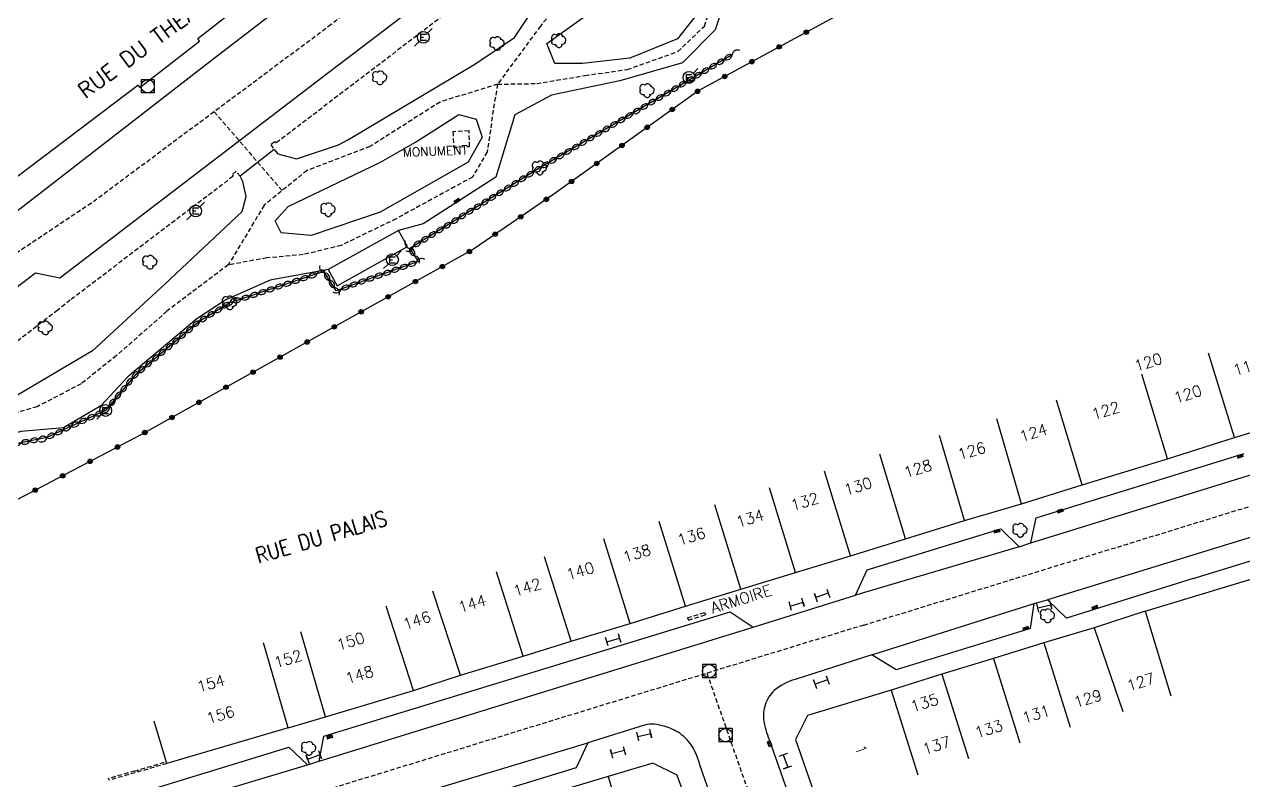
# Model space of a CAD drawing. Header units: millimetres. Extents: x 255000 to 256000, y 143000 to 144000.
# Drawn here: x 255371.1 to 255508.8, y 143122.3 to 143207.8 of the extents above; entities that cross this region are included whole.
import ezdxf
from ezdxf.enums import TextEntityAlignment as Align

# ---------------------------------------------------------------- set-up
doc = ezdxf.new("R2010")
doc.units = ezdxf.units.MM
doc.linetypes.add('DASHED', pattern=[0.75, 0.5, -0.25])
doc.layers.get('0').update_dxf_attribs({"linetype": 'CONTINUOUS'})
for name, color, linetype in [('W0001', 6, 'DASHED'), ('W0008', 7, 'CONTINUOUS'), ('W0100', 7, 'CONTINUOUS'), ('W0112', 1, 'DASHED'), ('W0300', 7, 'CONTINUOUS'), ('W0310', 3, 'CONTINUOUS'), ('W0322', 7, 'CONTINUOUS'), ('W0400', 7, 'CONTINUOUS'), ('W0420', 7, 'CONTINUOUS'), ('W0471', 7, 'CONTINUOUS'), ('W0984', 7, 'CONTINUOUS'), ('W0989', 7, 'CONTINUOUS'), ('W0991', 7, 'CONTINUOUS'), ('W1102', 7, 'CONTINUOUS'), ('W1474', 7, 'CONTINUOUS')]:
    doc.layers.add(name, color=color, linetype=linetype)
doc.styles.get("Standard").update_dxf_attribs({"font": 'romans.shx', "width": 0.85})

# ---------------------------------------------------------------- blocks, each defined once
blk = doc.blocks.new('T400')
for p, q in [((-0.15, 0.3), (0.15, 0.3)), ((-0.15, -0.25), (-0.15, 0.3)), ((-0.15, 0.15), (0.15, 0.15)), ((-0.15, 0), (0.15, 0)), ((0.15, 0.3), (0.15, -0.25)), ((-0.15, -0.15), (0.15, -0.15)), ((-0.15, -0.25), (-0.15, -0.3)), ((-0.15, -0.3), (0.15, -0.3)), ((0.15, -0.3), (0.15, -0.25))]:
    blk.add_line(p, q)
blk = doc.blocks.new('T300')
for p, q in [((-0.8, 0.51), (-0.86, 0.34)), ((-0.86, 0.34), (-0.86, 0.17)), ((-0.86, 0.17), (-0.74, 0.06)), ((-0.69, 0.63), (-0.8, 0.51)), ((-0.8, -0.06), (-0.74, 0.06)), ((-0.74, 0.06), (-0.69, 0.11)), ((-0.57, 0.69), (-0.69, 0.63)), ((-0.46, 0.69), (-0.57, 0.69)), ((-0.29, 0.63), (-0.46, 0.69)), ((-0.29, 0.63), (-0.17, 0.74)), ((-0.23, 0.57), (-0.29, 0.63)), ((-0.17, 0.74), (-0.06, 0.8)), ((-0.06, 0.8), (0.06, 0.8)), ((0.06, 0.8), (0.23, 0.74)), ((0.23, 0.74), (0.34, 0.63)), ((0.34, 0.63), (0.4, 0.51)), ((0.46, 0.46), (0.34, 0.46)), ((0.4, 0.51), (0.4, 0.46)), ((0.57, 0.4), (0.46, 0.46)), ((0.57, 0.4), (0.69, 0.29)), ((0.69, 0.29), (0.74, 0.17)), ((0.74, 0.06), (0.69, -0.17)), ((0.74, 0.17), (0.74, 0.06)), ((-0.8, -0.17), (-0.8, -0.06)), ((-0.8, -0.23), (-0.8, -0.17)), ((-0.74, -0.34), (-0.8, -0.23)), ((-0.69, -0.4), (-0.74, -0.34)), ((-0.51, -0.46), (-0.69, -0.4)), ((-0.4, -0.46), (-0.51, -0.46)), ((-0.4, -0.46), (-0.34, -0.46)), ((-0.34, -0.46), (-0.34, -0.4)), ((-0.34, -0.51), (-0.34, -0.46)), ((-0.29, -0.63), (-0.34, -0.51)), ((-0.17, -0.74), (-0.29, -0.63)), ((-0.06, -0.8), (-0.17, -0.74)), ((0.06, -0.8), (-0.06, -0.8)), ((0.17, -0.74), (0.06, -0.8)), ((0.23, -0.69), (0.17, -0.74)), ((0.29, -0.46), (0.23, -0.46)), ((0.29, -0.63), (0.23, -0.69)), ((0.46, -0.4), (0.29, -0.46)), ((0.34, -0.51), (0.29, -0.63)), ((0.34, -0.51), (0.34, -0.46)), ((0.57, -0.34), (0.46, -0.4)), ((0.63, -0.29), (0.57, -0.34)), ((0.69, -0.17), (0.63, -0.29))]:
    blk.add_line(p, q)
blk = doc.blocks.new('T420')
for p, q in [((0.75, 0.75), (-0.75, 0.75)), ((-0.75, 0.75), (-0.75, -0.75)), ((0.75, 0.75), (0.75, -0.75)), ((0.75, -0.75), (-0.75, -0.75))]:
    blk.add_line(p, q)
blk.add_ellipse((0, 0), major_axis=(-0.53, 0.53), ratio=1, start_param=3.926991, end_param=10.210176)
blk = doc.blocks.new('t310o')
at = {"color": 0, "linetype": 'Continuous'}
for centre, start, end in [((-0.5, 0.38), 216.8699, 323.1304), ((0.5, -0.37), 36.8699, 143.1303)]:
    blk.add_arc(centre, 0.625, start, end, dxfattribs=at)
blk = doc.blocks.new('t322o')
at = {"color": 0, "linetype": 'Continuous'}
for radius in [0.25, 0.15]:
    blk.add_circle((0, 0), radius, dxfattribs=at)
blk = doc.blocks.new('T471')
for p, q in [((-0.333334, 0.333334), (-0.333334, -0.333334)), ((-0.333334, 0.333334), (0.333334, 0.333334)), ((-0.333334, 0), (0, 0)), ((0.500001, 0.500001), (1.000002, 1.000002)), ((-0.500001, -0.500001), (-1.000002, -1.000002)), ((-0.333334, -0.333334), (0.333334, -0.333334))]:
    blk.add_line(p, q)
blk.add_ellipse((0, 0), major_axis=(0.471405, 0.471405), ratio=1, start_param=5.4977871438, end_param=11.780972451)
blk = doc.blocks.new('T1474')
at = {"color": 0, "linetype": 'Continuous', "flags": 128}
for points in [[(-0.75, -0.5), (-0.75, 0.5)], [(-0.75, 0), (0.75, 0)], [(0.75, 0), (0.75, -0.5), (0.75, 0.5)]]:
    blk.add_lwpolyline(points, dxfattribs=at)

msp = doc.modelspace()

# ---------------------------------------------------------------- linework, layer by layer
at = {"layer": 'W0001'}
msp.add_line((255392.52, 143197.93), (255400.18, 143189.01), dxfattribs=at)
for points in [[(255486.93, 143330.32), (255471.93, 143301.31), (255460.05, 143276.44), (255447.68, 143250.7), (255440.26, 143237.46), (255435.68, 143232.27), (255426.52, 143223.98), (255405.73, 143207.77), (255378.64, 143187.6), (255362.3, 143176.71), (255350.18, 143167.31), (255338.67, 143156.79)], [(255424.53, 143201.04), (255428.95, 143201.11), (255434.41, 143202.02), (255439.19, 143202.7), (255444.9, 143204.72), (255447.91, 143207.61), (255448.77, 143210.06), (255448.52, 143212.58), (255447.23, 143215.09), (255445.46, 143217.66)], [(255431.46, 143210.19), (255429.38, 143207.61), (255424.53, 143201.04), (255424.04, 143198.1), (255423.36, 143193.38), (255421.71, 143190.55), (255413.06, 143185.83), (255406.86, 143182.82), (255402.57, 143181.78), (255398.46, 143181.41), (255394.1, 143180.61), (255387.17, 143175.4), (255381.46, 143170.37), (255377.47, 143167.18), (255372.5, 143164.6), (255369.13, 143163.62)], [(255465.91, 143139.92), (255513.29, 143154.49), (255563.17, 143169.83), (255589.18, 143177.85), (255661.46, 143200.09), (255692.62, 143209.67)], [(255424.53, 143201.04), (255418.03, 143199.02), (255410.11, 143193.99), (255403, 143191.29), (255398.15, 143187.36), (255394.1, 143180.61)], [(255465.91, 143139.92), (255403.82, 143120.86), (255384.54, 143114.91), (255373.88, 143111.66)], [(255448.18, 143134.48), (255472.29, 143065.71), (255495.34, 143000)]]:
    msp.add_lwpolyline(points, dxfattribs=at)
at = {"layer": 'W0008'}
for p, q in [((255399.28, 143193.65), (255395.44, 143190.65)), ((255484.8, 143149.23), (255510.99, 143157.32)), ((255512.96, 143150.86), (255486.68, 143142.78)), ((255483.47, 143148.77), (255464.97, 143143.3)), ((255466.84, 143136.55), (255485.16, 143142.34)), ((255404.36, 143124.56), (255453.42, 143139.7)), ((255405.91, 143117.95), (255434.74, 143126.63)), ((255383.55, 143118.31), (255403.05, 143124.13))]:
    msp.add_line(p, q, dxfattribs=at)
for points in [[(255366.02, 143183.6), (255367.84, 143184.89), (255391.53, 143203.24), (255408.29, 143216.16), (255408.89, 143217.13), (255408.88, 143218.29), (255408.46, 143219.02), (255403.1, 143226.01), (255399.52, 143230.63)], [(255428.75, 143220.1), (255404.66, 143201.77), (255375.06, 143179.11)], [(255399.28, 143193.65), (255399.68, 143193.17), (255401.79, 143192.62), (255406.54, 143194.17), (255407.67, 143194.79), (255421.96, 143203.29), (255426.43, 143206.32), (255429.73, 143211.29), (255431.29, 143216.53), (255431.25, 143218.14)], [(255448.93, 143216.41), (255448.95, 143214.07), (255450.06, 143210.06), (255449.13, 143207.2), (255445.42, 143203.44), (255438.34, 143201.43), (255430.62, 143199.81), (255426.48, 143197.58), (255424.32, 143190.52), (255416.14, 143185.27), (255413.33, 143184.52)], [(255443.49, 143214.65), (255445.74, 143214.2), (255447.44, 143212.33), (255447.4, 143209.38), (255444.88, 143206.18), (255439.47, 143203.98), (255434.11, 143203.38), (255431.02, 143203.36), (255430.09, 143205.64), (255435.66, 143209.62), (255443.49, 143214.65)], [(255415.27, 143194.5), (255420.15, 143197.62), (255422.1, 143197.07), (255422.78, 143195.07), (255421.2, 143192.23), (255411.26, 143186.56), (255403.47, 143183.96), (255400.07, 143184.23), (255399.39, 143185.6), (255400.86, 143187.2), (255411.29, 143192.24), (255415.27, 143194.5)], [(255378.75, 143170.9), (255386.98, 143178.47), (255395.67, 143186.66), (255396.12, 143188.34), (255395.73, 143190.04), (255395.44, 143190.65)], [(255413.33, 143184.52), (255405.4, 143180.09), (255406.42, 143178.25), (255414.36, 143182.68), (255413.33, 143184.52)], [(255405.41, 143180.11), (255398.83, 143178.89), (255393.81, 143176.66), (255390.56, 143174.54)], [(255375.06, 143179.11), (255372.3, 143179.68), (255367.82, 143176.31), (255364.85, 143172.99), (255360.71, 143168.52), (255357.75, 143165.93), (255332.25, 143146.4), (255329.09, 143143.97), (255298.31, 143120.37), (255296.4, 143118.49), (255295.38, 143116.81)], [(255390.56, 143174.54), (255382.74, 143167.98), (255379.68, 143164.68), (255375.47, 143162.2), (255370.64, 143161.81), (255365.65, 143160.35), (255363.56, 143159.59), (255360.35, 143163.83)], [(255378.75, 143170.9), (255370.27, 143165.91), (255366.12, 143165.54), (255364.1, 143166.61)], [(255384.84, 143121.18), (255400.95, 143126.14), (255403.05, 143124.13), (255404.36, 143124.56), (255404.91, 143127.36), (255450.82, 143141.42), (255453.42, 143139.7), (255464.97, 143143.3), (255466.29, 143146.17), (255481.4, 143150.81), (255483.47, 143148.77), (255484.8, 143149.23), (255485.38, 143152.04), (255508.91, 143159.29)], [(255503.14, 143145.19), (255512.34, 143148.02), (255512.96, 143150.86), (255514.26, 143151.26)], [(255503.14, 143145.19), (255488.83, 143140.71), (255486.68, 143142.78)], [(255484.77, 143139.53), (255485.16, 143142.34), (255486.68, 143142.78)]]:
    msp.add_lwpolyline(points, dxfattribs=at)
for points in [[(255484.77, 143139.53), (255469.58, 143134.88), (255466.84, 143136.55), (255458.18, 143133.78, 0.108858), (255455.82, 143132.56, 0.123717), (255454.78, 143130.91, 0.106357), (255454.59, 143129.2, 0.062938), (255455.24, 143126.98), (255472.34, 143078.16)], [(255461.81, 143082.89), (255447.68, 143123.28, 0.005302), (255447.12, 143124.94, 0.068472), (255446.31, 143126.53, 0.103558), (255444.69, 143127.94, 0.086502), (255442.88, 143128.6, 0.12337), (255441.26, 143128.64), (255434.74, 143126.63), (255433.43, 143123.78), (255407.94, 143115.99), (255405.91, 143117.95), (255404.6, 143117.59), (255403.94, 143114.71), (255388.33, 143109.95), (255385.53, 143111.51), (255376.84, 143108.88, -0.006378), (255375.83, 143108.6, 0.028115), (255374.83, 143108.28, 0.059685), (255373.31, 143107.51, 0.068977), (255372.32, 143106.55, 0.079249), (255371.72, 143105.57)]]:
    msp.add_lwpolyline(points, format="xyb", dxfattribs=at)
at = {"layer": 'W0100'}
for p, q in [((255497.7, 143141.48), (255531.15, 143151.64)), ((255387.15, 143124.28), (255385.74, 143129.08)), ((255400.88, 143128.32), (255405.08, 143129.55)), ((255400.88, 143128.32), (255387.15, 143124.28))]:
    msp.add_line(p, q, dxfattribs=at)
for points in [[(255365.57, 143186.36), (255369.24, 143189.18), (255369.01, 143189.65), (255383.88, 143200.94), (255384.1, 143200.65), (255390.86, 143205.89), (255390.67, 143206.22), (255406.7, 143218.75), (255404.85, 143221.22), (255405.5, 143221.73), (255398.48, 143229.89)], [(255405.08, 143129.55), (255415.04, 143132.54), (255420.33, 143134.27), (255427.43, 143136.4), (255432.86, 143138.12), (255439.53, 143140.11), (255445.78, 143142.06), (255452.02, 143143.96), (255458.2, 143145.87), (255464.41, 143147.76), (255470.64, 143149.67), (255470.64, 143149.66), (255477.28, 143151.74), (255483.75, 143153.63), (255490.6, 143155.78), (255500.24, 143158.7), (255507.82, 143161.1), (255514.56, 143163.16), (255520.77, 143164.99)], [(255497.7, 143141.48), (255491.95, 143139.61), (255486.28, 143137.92), (255480.57, 143136.14), (255474.72, 143134.36), (255469.01, 143132.55), (255459.55, 143129.7), (255458.21, 143127), (255464.08, 143110.07), (255466.05, 143104.45), (255468.33, 143097.83), (255470.29, 143092.17), (255472.58, 143085.59), (255474.83, 143079.03), (255477.17, 143072.56)], [(255449.48, 143109.87), (255444.82, 143122.95), (255442.09, 143124.33), (255437.03, 143122.81), (255431.21, 143121.08), (255425.53, 143119.34), (255415.91, 143116.34), (255410.18, 143114.52), (255410.17, 143114.48), (255403.91, 143112.61), (255392.28, 143109.03), (255381.37, 143105.76), (255376.14, 143104.23)]]:
    msp.add_lwpolyline(points, dxfattribs=at)
at = {"layer": 'W0112'}
for p, q in [((255446.01, 143140.75), (255447.92, 143141.34)), ((255447.92, 143141.34), (255448.01, 143141.06)), ((255446.01, 143140.75), (255446.1, 143140.46)), ((255446.1, 143140.46), (255448.01, 143141.06)), ((255383.51, 143123.42), (255380.57, 143122.58)), ((255383.51, 143123.42), (255387.09, 143124.48)), ((255387.15, 143124.28), (255383.57, 143123.23)), ((255380.62, 143122.39), (255380.57, 143122.58)), ((255383.57, 143123.23), (255380.62, 143122.39))]:
    msp.add_line(p, q, dxfattribs=at)
for points in [[(255421.39, 143211.08), (255399.51, 143194.4), (255399.35, 143194.53), (255398.89, 143194.2), (255399.28, 143193.65)], [(255421.37, 143194.01), (255421.31, 143195.75), (255419.49, 143195.66), (255419.56, 143193.94), (255421.37, 143194.01)], [(255395.44, 143190.65), (255394.98, 143191.2), (255394.55, 143190.79), (255394.65, 143190.63), (255376.24, 143176.64)], [(255376.24, 143176.64), (255374.82, 143175.51), (255364.29, 143167.39), (255364.13, 143167.54), (255363.65, 143167.21), (255364.1, 143166.61)]]:
    msp.add_lwpolyline(points, dxfattribs=at)
at = {"layer": 'W0310'}
for points in [[(255451.03, 143204.35), (255429.31, 143191.57), (255414.62, 143182.48)], [(255414.62, 143182.48), (255415.57, 143180.99), (255406.3, 143177.7), (255404.9, 143179.86), (255394.28, 143176.33)], [(255394.28, 143176.33), (255390.78, 143174.19), (255383.54, 143168.14), (255380.23, 143164.17), (255373.61, 143161.1), (255366.07, 143159.58), (255360.59, 143159.22), (255358.39, 143162.34), (255350.81, 143156.62)]]:
    msp.add_lwpolyline(points, dxfattribs=at)
at = {"layer": 'W0322'}
msp.add_lwpolyline([(255509.8, 143231.21), (255486.63, 143221.68), (255447.27, 143200.33), (255430.9, 143188.62), (255421.8, 143182.38), (255384.29, 143161.47), (255357.65, 143147.5)], dxfattribs=at)
at = {"layer": 'W1102'}
for p, q in [((255507.82, 143161.1), (255504.89, 143170.66)), ((255500.24, 143158.7), (255497.34, 143168.27)), ((255490.6, 143155.78), (255487.7, 143165.35)), ((255483.75, 143153.63), (255480.94, 143163.23)), ((255477.28, 143151.74), (255474.47, 143161.33)), ((255470.64, 143149.66), (255467.72, 143159.23)), ((255464.41, 143147.76), (255461.49, 143157.33)), ((255458.2, 143145.87), (255455.25, 143155.42)), ((255452.02, 143143.96), (255449.07, 143153.52)), ((255445.78, 143142.06), (255442.8, 143151.61)), ((255439.53, 143140.11), (255436.55, 143149.66)), ((255432.86, 143138.12), (255429.84, 143147.65)), ((255427.43, 143136.4), (255424.41, 143145.93)), ((255420.33, 143134.27), (255417.23, 143143.77)), ((255415.04, 143132.54), (255411.93, 143142.04)), ((255497.7, 143141.48), (255500.61, 143131.91)), ((255405.08, 143129.55), (255402.28, 143139.15)), ((255491.95, 143139.61), (255495.18, 143130.14)), ((255400.88, 143128.32), (255398.08, 143137.92)), ((255486.28, 143137.92), (255489.25, 143128.37)), ((255480.57, 143136.14), (255483.54, 143126.6)), ((255474.72, 143134.36), (255477.75, 143124.83)), ((255469.01, 143132.55), (255472.04, 143123.01)), ((255437.03, 143122.81), (255439.88, 143113.22))]:
    msp.add_line(p, q, dxfattribs=at)

# ---------------------------------------------------------------- block references
at = {"layer": 'W0300'}
for p in [(255424.5, 143205.63), (255431.47, 143205.95), (255411.25, 143201.76), (255441.45, 143200.31), (255429.31, 143191.57), (255405.41, 143186.85), (255385.27, 143180.92), (255394.28, 143176.33), (255373.45, 143173.5), (255483.61, 143150.63), (255486.71, 143140.97), (255403.22, 143125.98)]:
    msp.add_blockref('T300', p, dxfattribs=at)
at = {"layer": 'W0310'}
for p, rotation in [((255451.03, 143204.35), 210.4572450425989), ((255448.45, 143202.83), 210.4572450425989), ((255449.31, 143203.33), 210.4572450425989), ((255450.17, 143203.84), 210.4572450425989), ((255445.86, 143201.3), 210.4572450425989), ((255446.72, 143201.81), 210.4572450425989), ((255447.59, 143202.32), 210.4572450425989), ((255443.28, 143199.78), 210.4572450425989), ((255444.14, 143200.29), 210.4572450425989), ((255445, 143200.8), 210.4572450425989), ((255441.55, 143198.77), 210.4572450425989), ((255442.41, 143199.28), 210.4572450425989), ((255438.97, 143197.25), 210.4572450425989), ((255439.83, 143197.76), 210.4572450425989), ((255440.69, 143198.26), 210.4572450425989), ((255436.38, 143195.73), 210.4572450425989), ((255437.24, 143196.24), 210.4572450425989), ((255438.1, 143196.74), 210.4572450425989), ((255434.66, 143194.71), 210.4572450425989), ((255435.52, 143195.22), 210.4572450425989), ((255432.07, 143193.19), 210.4572450425989), ((255432.93, 143193.7), 210.4572450425989), ((255433.79, 143194.21), 210.4572450425989), ((255429.48, 143191.67), 210.4572450425989), ((255430.35, 143192.18), 210.4572450425989), ((255431.21, 143192.69), 210.4572450425989), ((255426.93, 143190.1), 211.7491419821467), ((255427.78, 143190.62), 211.7491419821467), ((255428.63, 143191.15), 211.7491419821467), ((255425.23, 143189.05), 211.7491419821467), ((255426.08, 143189.57), 211.7491419821467), ((255422.68, 143187.47), 211.7491419821467), ((255423.53, 143187.99), 211.7491419821467), ((255424.38, 143188.52), 211.7491419821467), ((255420.98, 143186.42), 211.7491419821467), ((255421.83, 143186.94), 211.7491419821467), ((255418.43, 143184.84), 211.7491419821467), ((255419.28, 143185.36), 211.7491419821467), ((255420.13, 143185.89), 211.7491419821467), ((255415.88, 143183.26), 211.7491419821467), ((255416.73, 143183.78), 211.7491419821467), ((255417.58, 143184.31), 211.7491419821467), ((255414.62, 143182.48), 302.4587664008865), ((255415.02, 143182.73), 211.7491419821467), ((255415.15, 143181.64), 302.4587664008865), ((255415.35, 143180.91), 199.5173338877155), ((255403.16, 143179.28), 198.3847646421319), ((255404.11, 143179.6), 198.3847646421319), ((255404.99, 143179.72), 123.1405289970786), ((255405.54, 143178.88), 123.1405289970786), ((255410.64, 143179.24), 199.5173338877155), ((255411.58, 143179.57), 199.5173338877155), ((255412.52, 143179.91), 199.5173338877155), ((255413.46, 143180.24), 199.5173338877155), ((255414.41, 143180.58), 199.5173338877155), ((255399.36, 143178.02), 198.3847646421319), ((255400.31, 143178.34), 198.3847646421319), ((255401.26, 143178.65), 198.3847646421319), ((255402.21, 143178.97), 198.3847646421319), ((255406.08, 143178.04), 123.1405289970786), ((255406.87, 143177.9), 199.5173338877155), ((255407.81, 143178.24), 199.5173338877155), ((255408.75, 143178.57), 199.5173338877155), ((255409.69, 143178.91), 199.5173338877155), ((255394.28, 143176.33), 211.4143289616487), ((255395.57, 143176.76), 198.3847646421319), ((255396.52, 143177.08), 198.3847646421319), ((255397.47, 143177.39), 198.3847646421319), ((255398.42, 143177.7), 198.3847646421319), ((255392.57, 143175.29), 211.4143289616487), ((255393.42, 143175.81), 211.4143289616487), ((255394.62, 143176.44), 198.3847646421319), ((255390.09, 143173.62), 219.9074612599718), ((255390.86, 143174.24), 211.4143289616487), ((255391.72, 143174.77), 211.4143289616487), ((255388.55, 143172.33), 219.9074612599718), ((255389.32, 143172.97), 219.9074612599718), ((255387.02, 143171.05), 219.9074612599718), ((255387.79, 143171.69), 219.9074612599718), ((255385.48, 143169.77), 219.9074612599718), ((255386.25, 143170.41), 219.9074612599718), ((255383.95, 143168.48), 219.9074612599718), ((255384.72, 143169.12), 219.9074612599718), ((255382.6, 143167.02), 230.1362908551237), ((255383.24, 143167.78), 230.1362908551237), ((255381.32, 143165.48), 230.1362908551237), ((255381.96, 143166.25), 230.1362908551237), ((255379.96, 143164.05), 204.8546608626348), ((255380.68, 143164.71), 230.1362908551237), ((255377.24, 143162.79), 204.8546608626348), ((255378.14, 143163.21), 204.8546608626348), ((255379.05, 143163.63), 204.8546608626348), ((255374.52, 143161.52), 204.8546608626348), ((255375.42, 143161.95), 204.8546608626348), ((255376.33, 143162.37), 204.8546608626348), ((255370.67, 143160.51), 191.3961134413092), ((255371.65, 143160.71), 191.3961134413092), ((255372.63, 143160.91), 191.3961134413092), ((255373.61, 143161.11), 204.8546608626348)]:
    msp.add_blockref('t310o', p, dxfattribs=dict(at, rotation=rotation))
at = {"layer": 'W0322'}
for p, rotation in [((255459.42, 143206.92), 208.4703527400681), ((255456.35, 143205.25), 208.4703527400681), ((255453.27, 143203.58), 208.4703527400681), ((255450.2, 143201.92), 208.4703527400681), ((255447.13, 143200.23), 215.56679385228), ((255444.28, 143198.19), 215.56679385228), ((255441.44, 143196.16), 215.56679385228), ((255438.59, 143194.12), 215.56679385228), ((255435.74, 143192.09), 215.56679385228), ((255432.89, 143190.05), 215.56679385228), ((255430.04, 143188.03), 214.4304233076416), ((255427.15, 143186.05), 214.4304233076416), ((255424.26, 143184.08), 214.4304233076416), ((255421.35, 143182.14), 209.1507609152), ((255418.29, 143180.43), 209.1507609152), ((255415.24, 143178.73), 209.1507609152), ((255412.18, 143177.02), 209.1507609152), ((255409.12, 143175.32), 209.1507609152), ((255406.07, 143173.61), 209.1507609152), ((255403.01, 143171.91), 209.1507609152), ((255399.95, 143170.2), 209.1507609152), ((255396.9, 143168.5), 209.1507609152), ((255393.84, 143166.79), 209.1507609152), ((255390.78, 143165.09), 209.1507609152), ((255387.73, 143163.38), 209.1507609152), ((255384.67, 143161.68), 209.1507609152), ((255381.58, 143160.04), 207.6673468901696), ((255378.48, 143158.42), 207.6673468901696), ((255375.38, 143156.79), 207.6673468901696), ((255372.28, 143155.17), 207.6673468901696)]:
    msp.add_blockref('t322o', p, dxfattribs=dict(at, rotation=rotation))
at = {"layer": 'W0400'}
for p, rotation in [((255419.95, 143187.86), 122.8325325819273), ((255508.44, 143159.01), 286.5330962544631), ((255488.11, 143152.82), 289.7932001868236), ((255480.95, 143150.53), 283.5895306089978), ((255492.05, 143141.9), 109.7931951778672), ((255484.25, 143139.55), 106.7203750325486), ((255405.55, 143127.28), 285.0375307130405), ((255455.28, 143126.5), 199.9449713158923)]:
    msp.add_blockref('T400', p, dxfattribs=dict(at, rotation=rotation))
at = {"layer": 'W0420'}
for p in [(255384.99, 143200.8), (255448.43, 143134.72), (255450.3, 143127.48)]:
    msp.add_blockref('T420', p, dxfattribs=at)
at = {"layer": 'W0471'}
for p in [(255416.15, 143206.34), (255446.16, 143201.8), (255390.42, 143186.72), (255412.65, 143181.2), (255380.23, 143164.17)]:
    msp.add_blockref('T471', p, dxfattribs=at)
at = {"layer": 'W1474'}
for p, rotation in [((255458.33, 143142.28), 16.69342829931383), ((255461.2, 143143.27), 198.8181537468693), ((255486.32, 143142.05), 13.49085748833062), ((255437.6, 143138.25), 16.0382537209151), ((255461.12, 143133.48), 198.4285702493052), ((255441.1, 143127.5), 12.53697226566592), ((255438.13, 143125.55), 194.0312245753569), ((255403.76, 143125.01), 200.7185052060813), ((255457.07, 143124.57), 289.8056620304043)]:
    msp.add_blockref('T1474', p, dxfattribs=dict(at, rotation=rotation))

# ---------------------------------------------------------------- texts
at = {"layer": 'W0984'}
for s, height, rotation, p in [('MONUMENT', 1, 2.1819, (255417.48, 143193.48)), ('ARMOIRE', 1.25, 17.3439, (255452.06, 143142.87))]:
    msp.add_text(s, height=height, rotation=rotation, dxfattribs=at).set_placement(p, align=Align.MIDDLE)
at = {"layer": 'W0989'}
msp.add_text('RUE DU THEATRE', height=1.75, rotation=36.3344, dxfattribs=at).set_placement((255385.51, 143205.99), align=Align.MIDDLE)
at = {"layer": 'W0989', "width": 0.857143}
msp.add_text('RUE DU PALAIS', height=1.75, rotation=16.4862, dxfattribs=at).set_placement((255404.6, 143149.89), align=Align.MIDDLE)
at = {"layer": 'W0991'}
for s, rotation, p in [('120', 17.5572, (255498.06, 143169.63)), ('118', 17.0532, (255509.23, 143169.13)), ('120', 17.5572, (255502.52, 143166.02)), ('122', 16.8444, (255493.25, 143164.16)), ('124', 17.4132, (255485.09, 143161.66)), ('126', 16.3152, (255478.11, 143159.61)), ('128', 17.3367, (255472.03, 143157.6)), ('130', 16.9686, (255465.26, 143155.61)), ('132', 16.9578, (255459.23, 143153.88)), ('134', 17.1207, (255453.06, 143151.98)), ('136', 16.9461, (255446.44, 143149.94)), ('138', 17.3367, (255440.27, 143148.03)), ('140', 16.6275, (255433.87, 143146.03)), ('142', 17.5815, (255427.88, 143144.19)), ('144', 16.7202, (255421.66, 143142.34)), ('146', 18.0855, (255415.41, 143140.46)), ('150', 16.7076, (255407.92, 143138.1)), ('152', 16.2531, (255400.84, 143136.1)), ('148', 16.7076, (255408.93, 143134.31)), ('127', 17.9919, (255497.22, 143133.5)), ('154', 16.398, (255392.13, 143133.33)), ('135', 17.6184, (255472.78, 143131.14)), ('129', 16.5429, (255491.24, 143131.62)), ('156', 16.398, (255393.22, 143129.78)), ('131', 17.2998, (255485.39, 143129.86)), ('133', 16.9875, (255480.04, 143128.18)), ('1', 289.1403, (255465.63, 143125.84)), ('137', 17.6184, (255474.14, 143126.32))]:
    msp.add_text(s, height=1.25, rotation=rotation, dxfattribs=at).set_placement(p, align=Align.MIDDLE)

doc.saveas('drawing.dxf')
